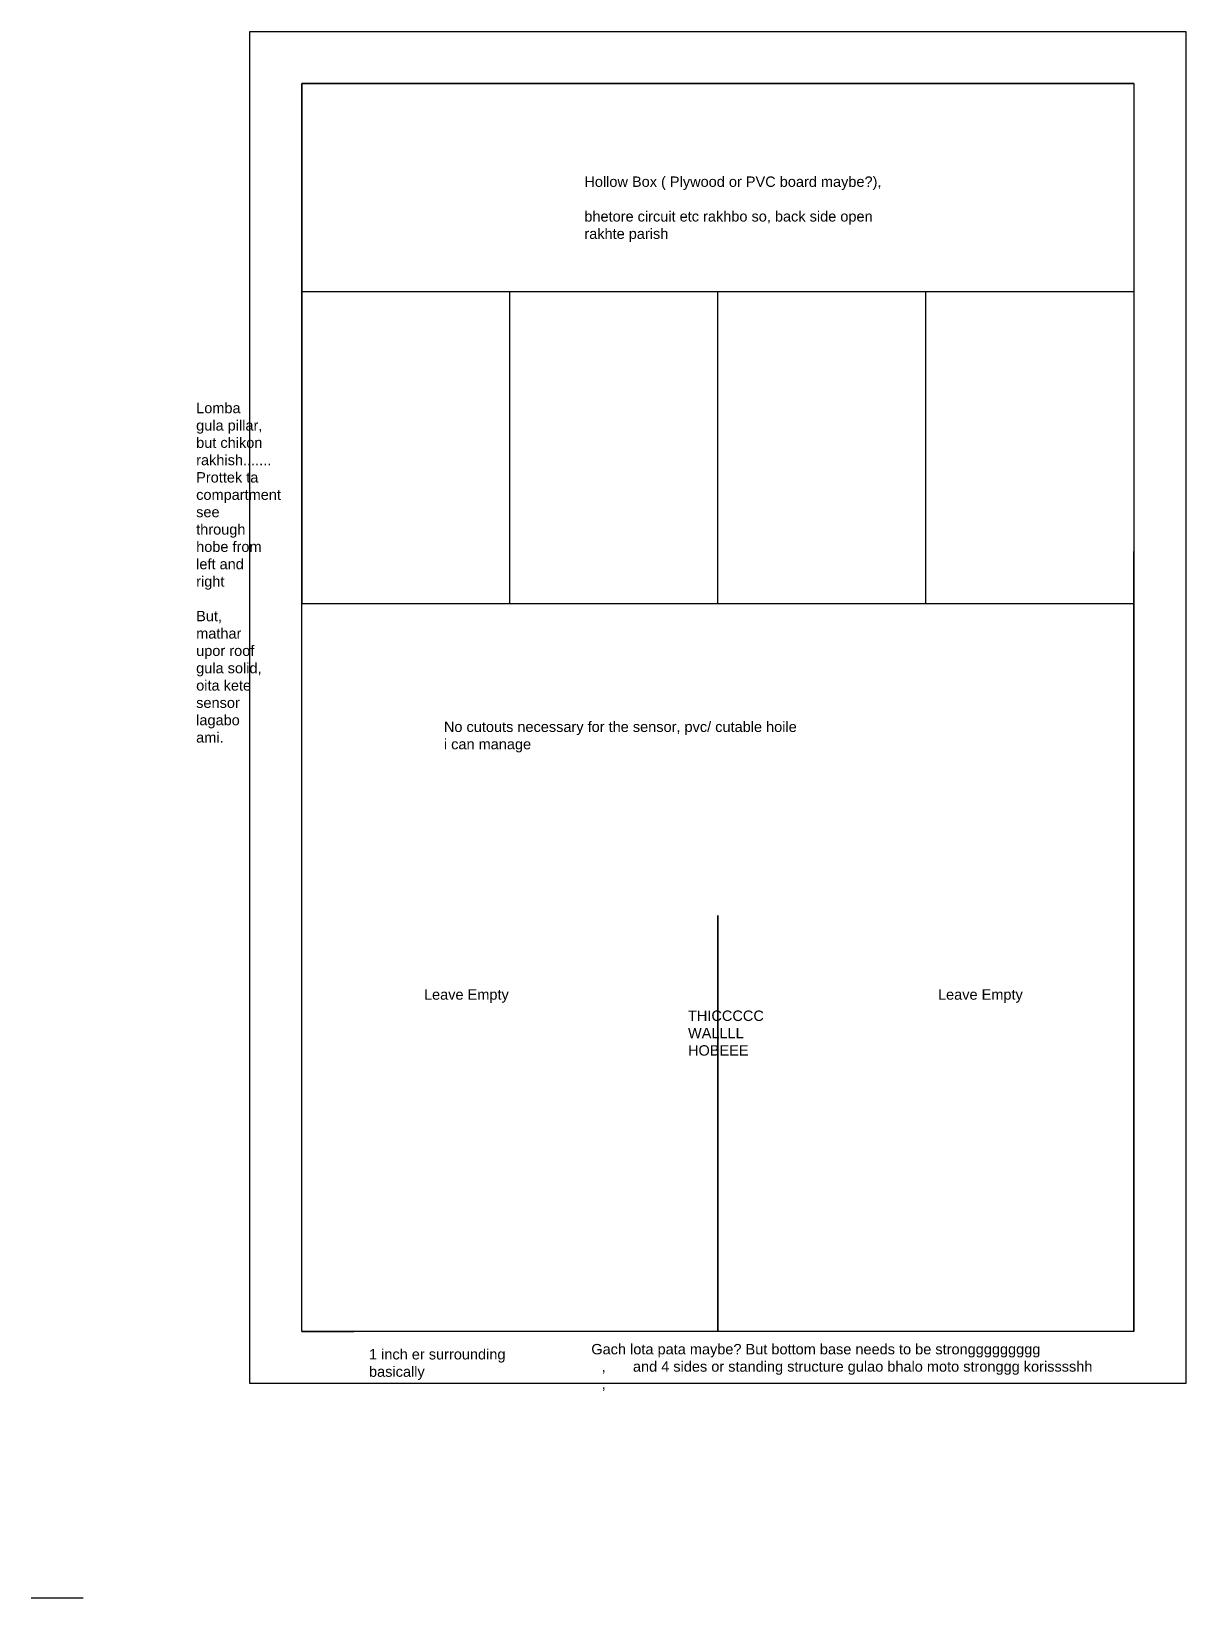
# Model space of a CAD drawing. Header units: inches. Extents: x 0 to 22.2, y 0 to 30.1.
import ezdxf

# ---------------------------------------------------------------- set-up
doc = ezdxf.new("R2010")
doc.units = ezdxf.units.IN
doc.header["$MEASUREMENT"] = 0
doc.styles.get("Standard").update_dxf_attribs({"font": 'arial.ttf'})

msp = doc.modelspace()

# ---------------------------------------------------------------- hatches: boundary and pattern name
h = msp.add_hatch()
h.set_pattern_fill('ANSI32', color=256)
h.paths.add_polyline_path([(13.199, 5.121), (13.199, 13.121)])
h = msp.add_hatch()
h.set_pattern_fill('INSUL', color=256, style=0)
h.paths.add_polyline_path([(13.199, 5.121), (13.199, 13.121)])

# ---------------------------------------------------------------- linework, layer by layer
for p, q in [((4.199, 30.121), (22.199, 30.121)), ((4.199, 25.121), (4.199, 30.121)), ((22.199, 30.121), (22.199, 25.121)), ((5.199, 25.121), (5.199, 29.121)), ((5.199, 29.121), (21.199, 29.121)), ((5.199, 29.121), (5.199, 29.121, 4)), ((5.199, 29.121, 4), (5.199, 25.121, 4)), ((21.199, 29.121, 4), (5.199, 29.121, 4)), ((21.199, 29.121), (21.199, 25.121)), ((21.199, 29.121), (21.199, 29.121, 4)), ((21.199, 29.121, 4), (21.199, 25.121, 4)), ((4.199, 17.121), (4.199, 25.121)), ((5.199, 25.121), (7.199, 25.121)), ((5.199, 25.121, 2), (5.199, 25.121)), ((5.199, 25.121, 2), (5.199, 25.121, 4)), ((5.199, 25.121, 4), (21.199, 25.121, 4)), ((5.199, 25.121, 4), (5.199, 19.121, 4)), ((5.199, 17.121), (5.199, 25.121)), ((5.199, 25.121), (21.199, 25.121)), ((9.199, 25.121), (11.199, 25.121)), ((9.199, 19.121), (9.199, 25.121)), ((9.199, 20.121, 4), (9.199, 25.121, 4)), ((13.199, 19.121), (13.199, 25.121)), ((13.199, 20.121, 4), (13.199, 25.121, 4)), ((17.199, 19.121), (17.199, 25.121)), ((17.199, 20.121, 4), (17.199, 25.121, 4)), ((21.199, 25.121, 2), (21.199, 25.121)), ((21.199, 25.121, 4), (21.199, 25.121, 2)), ((21.199, 25.121, 4), (21.199, 19.121, 4)), ((21.199, 25.121), (21.199, 17.121)), ((22.199, 25.121), (22.199, 17.121)), ((5.199, 19.121, 4), (5.199, 20.121, 4)), ((5.199, 20.121, 4), (5.199, 20.121, 2)), ((5.199, 20.121, 4), (5.199, 20.121)), ((9.199, 19.121, 4), (9.199, 20.121, 4)), ((9.199, 20.121, 4), (9.199, 20.121)), ((13.199, 19.121, 4), (13.199, 20.121, 4)), ((13.199, 20.121, 4), (13.199, 20.121)), ((17.199, 19.121, 4), (17.199, 20.121, 4)), ((17.199, 20.121, 4), (17.199, 20.121)), ((21.199, 19.121, 4), (21.199, 20.121, 4)), ((21.199, 20.121, 4), (21.199, 20.121)), ((5.199, 19.121, 4), (5.199, 19.121, 2)), ((5.199, 19.121, 4), (5.199, 19.121)), ((5.199, 5.121, 2), (5.199, 19.121, 2)), ((5.199, 19.121, 4), (9.199, 19.121, 4)), ((9.199, 19.121), (9.199, 19.121, 4)), ((9.199, 19.121, 4), (13.199, 19.121, 4)), ((13.199, 19.121), (13.199, 19.121, 4)), ((13.199, 19.121, 4), (17.199, 19.121, 4)), ((17.199, 19.121), (17.199, 19.121, 4)), ((17.199, 19.121, 4), (21.199, 19.121, 4)), ((21.199, 19.121, 4), (21.199, 19.121)), ((21.199, 5.121, 2), (21.199, 19.121, 2)), ((4.199, 13.121), (4.199, 17.121)), ((5.199, 13.121), (5.199, 17.121)), ((21.199, 17.121), (21.199, 13.121)), ((22.199, 17.121), (22.199, 13.121)), ((4.199, 4.121), (4.199, 13.121)), ((5.199, 5.121), (5.199, 13.121)), ((13.199, 13.121, 2), (13.199, 13.121, 1)), ((13.199, 13.121, 1), (13.199, 13.121, 1)), ((21.199, 13.121), (21.199, 5.121)), ((22.199, 13.121), (22.199, 4.121)), ((5.199, 5.121), (5.199, 6.121)), ((21.199, 5.121), (21.199, 6.121)), ((5.199, 5.121), (5.199, 5.121, 2)), ((5.199, 5.121), (6.199, 5.121)), ((21.199, 5.121), (5.199, 5.121)), ((21.199, 5.121), (21.199, 5.121, 2)), ((22.199, 4.121), (4.199, 4.121))]:
    msp.add_line(p, q)
msp.add_polyline3d([(13.199, 5.121, 0), (13.199, 13.121, 0), (13.199, 13.121, 4), (13.199, 5.121, 4)], close=True)
msp.add_open_spline([(0, 0), (0.333, 0), (0.667, 0), (1, 0)], degree=3)

# ---------------------------------------------------------------- texts
at = {"char_height": 0.2, "attachment_point": 1}
for s, width, insert in [('Hollow Box ( Plywood or PVC board maybe?),^J\\Pbhetore circuit etc rakhbo so, back side open rakhte parish', 5.81939, (10.635, 27.33)), ('Lomba gula pillar, but chikon rakhish....... Prottek ta compartment see through hobe from left and right\\P\\PBut, mathar upor roof gula solid, oita kete sensor lagabo ami.', 1.425, (3.17, 22.978)), ('No cutouts necessary for the sensor, pvc/ cutable hoile i can manage', 6.80374, (7.934, 16.848)), ('Leave Empty', 3.94482, (7.551, 11.699)), ('Leave Empty', 3.94482, (17.436, 11.699)), ('THICCCCC WALLLL HOBEEE', 0.6147, (12.628, 11.291)), ('Gach lota pata maybe? But bottom base needs to be stronggggggggg\\P\\pxi-3,l4,t4;,^Iand 4 sides or standing structure gulao bhalo moto stronggg korisssshh\\P,^I', 11.4493, (10.769, 4.879)), ('1 inch er surrounding basically', 2.8188, (6.494, 4.781))]:
    msp.add_mtext_dynamic_manual_height_columns(s, width=width, gutter_width=1, heights=[0], dxfattribs=dict(at, insert=insert))

doc.saveas('drawing.dxf')
